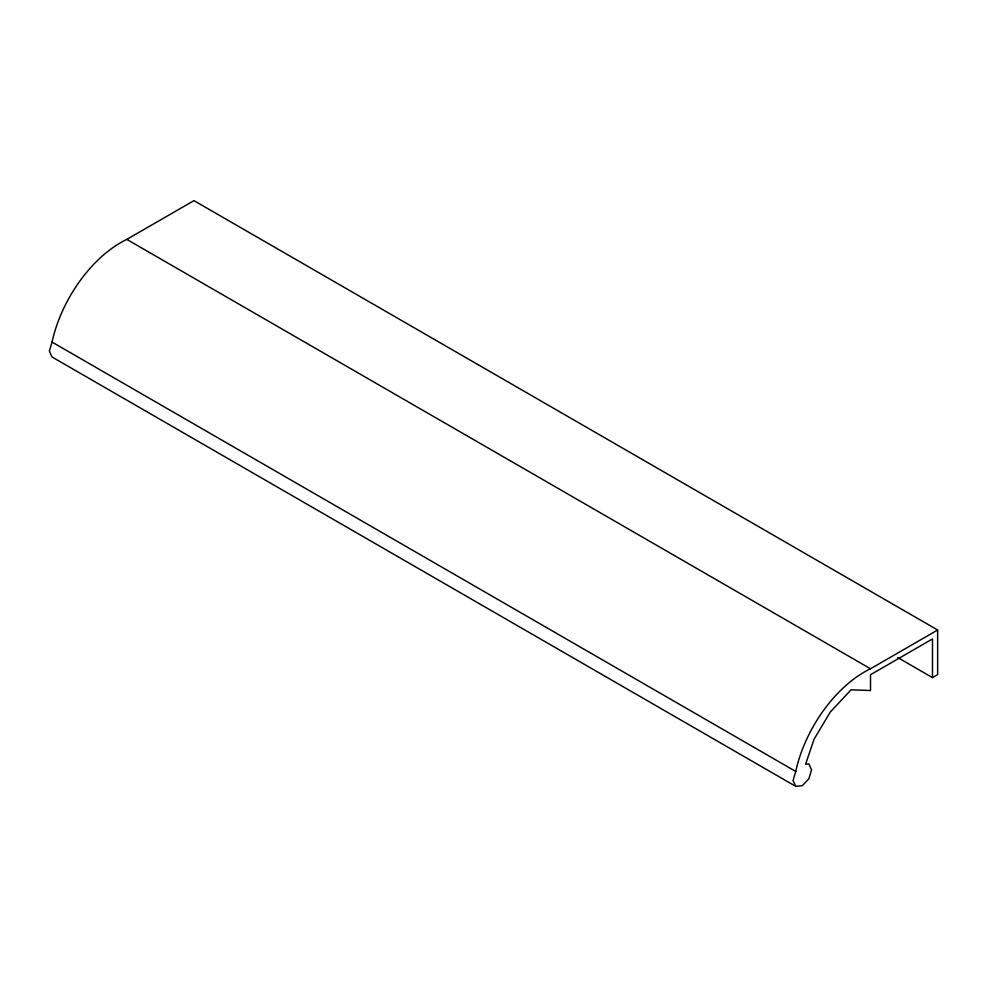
<?xml version="1.0" encoding="UTF-8"?>
<svg xmlns="http://www.w3.org/2000/svg" width="987" height="987" viewBox="0 0 987 987"><rect width="100%" height="100%" fill="white"/><g stroke="black" fill="none" stroke-linecap="round" stroke-linejoin="round"><path stroke-width="1.48" d="M52.064 342.094L49.35 351.113L52.064 356.998L795.756 786.368L802.308 785.664L808.859 778.792L811.573 769.774L808.859 763.889L805.589 764.234L814.09 739.14L830.363 711.948L851.09 689.827L870.509 690.518L870.509 674.726L932.481 638.947L932.481 677.613L937.65 674.627L937.65 630.002L193.958 200.632L126.817 239.397A100.995 58.307 -60 0 0 52.064 342.094L795.756 771.452L793.042 780.483L795.756 786.368M795.756 771.452A100.995 58.307 -60 0 1 870.509 668.767L937.65 630.002M897.775 657.564L932.481 677.613M126.817 239.397L870.509 668.767"/></g></svg>
